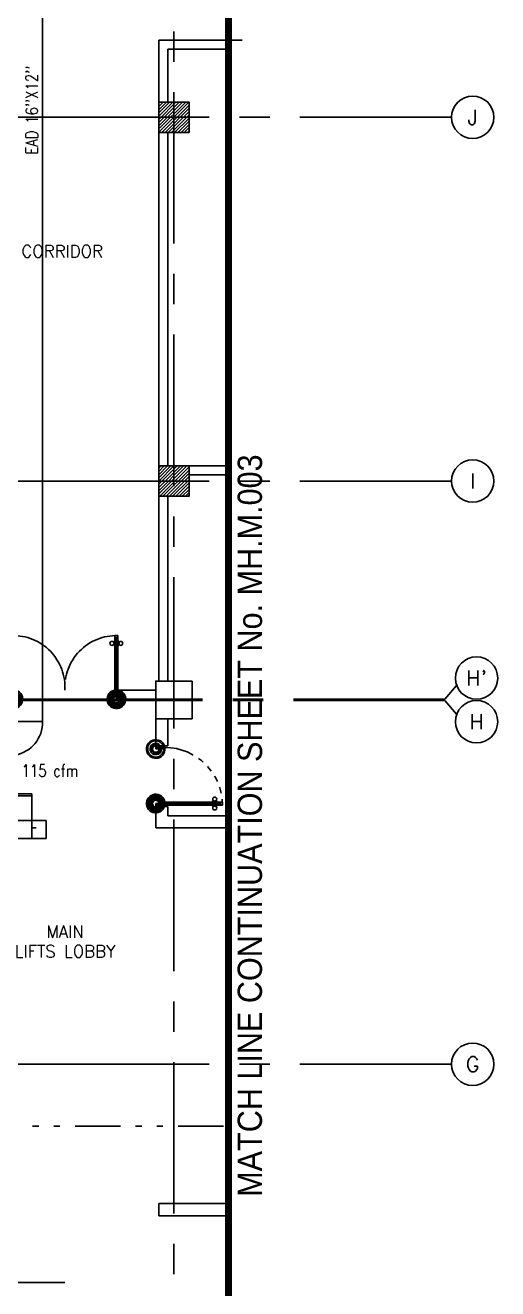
# Model space of a CAD drawing. Extents: x 417866230.2 to 417866327.8, y 43498045.5 to 43498135.4.
# Drawn here: x 417866299.38 to 417866307.18, y 43498081 to 43498101.84 of the extents above; entities that cross this region are included whole.
import ezdxf
from ezdxf.enums import TextEntityAlignment as Align

# ---------------------------------------------------------------- set-up
doc = ezdxf.new("R2010")
doc.units = 0
doc.header["$MEASUREMENT"] = 0
for name, pattern in [('2DASHES', [1.7, 0.75, -0.25, 0.1, -0.25, 0.1, -0.25]), ('CENTER2', [1.125, 0.75, -0.125, 0.125, -0.125]), ('CENTERX2', [4, 2.5, -0.5, 0.5, -0.5]), ('HIDDEN', [0.375, 0.25, -0.125])]:
    doc.linetypes.add(name, pattern=pattern)
doc.layers.get('0').update_dxf_attribs({"linetype": 'CONTINUOUS'})
for name, color, linetype in [('AX', 9, 'CONTINUOUS'), ('AX-CR', 7, 'CONTINUOUS'), ('AX-TXT', 2, 'CONTINUOUS'), ('AXES', 11, 'CENTERX2'), ('COL', 9, 'CONTINUOUS'), ('DOOR', 9, 'CONTINUOUS'), ('ELEV', 2, 'CONTINUOUS'), ('EXDUCT', 10, 'CONTINUOUS'), ('FCU', 6, 'CONTINUOUS'), ('HAT', 12, 'CONTINUOUS'), ('IND-ES-L', 9, '2DASHES'), ('RM-NAME', 9, 'CONTINUOUS'), ('SCD', 2, 'CONTINUOUS'), ('TXT1', 2, 'CONTINUOUS'), ('WALL', 4, 'CONTINUOUS')]:
    doc.layers.add(name, color=color, linetype=linetype)
doc.styles.add('ROMANS', font='ROMANS.shx', dxfattribs={"width": 0.6})
doc.styles.add('TTXT', font='ARIAL.TTF', dxfattribs={"width": 0.6})
pattern_1 = [(45, (0, 0), (-26.5165042945, 26.5165042945), [])]

# ---------------------------------------------------------------- blocks, each defined once
blk = doc.blocks.new('A$C272A55A0')
at = {"layer": 'DOOR', "color": 0, "linetype": 'ByBlock'}
for p, q in [((0, 900), (0, 1050)), ((50, 1050), (0, 1050)), ((50, 950), (50, 1050)), ((1750, 950), (1750, 1050)), ((1750, 1050), (1800, 1050)), ((1800, 1050), (1800, 900)), ((0, 900), (25, 900)), ((25, 950), (50, 950)), ((25, 900), (25, 950)), ((75, 900), (25, 900)), ((25, 850), (25, 900)), ((42, 850), (25, 850)), ((58, 870), (42, 870)), ((42, 870), (42, 850)), ((58, 850), (58, 870)), ((75, 850), (58, 850)), ((75, 900), (75, 850)), ((1725, 900), (1775, 900)), ((1725, 900), (1725, 850)), ((1725, 850), (1742, 850)), ((1742, 870), (1758, 870)), ((1742, 850), (1742, 870)), ((1775, 950), (1750, 950)), ((1758, 870), (1758, 850)), ((1758, 850), (1775, 850)), ((1775, 900), (1775, 950)), ((1800, 900), (1775, 900)), ((1775, 850), (1775, 900)), ((25, 50), (42, 50)), ((25, 50), (25, 0)), ((25, 0), (75, 0)), ((75, 0), (25, 0)), ((42, 50), (42, 30)), ((42, 30), (58, 30)), ((58, 50), (75, 50)), ((58, 50), (58, 30)), ((75, 50), (75, 0)), ((1718, 160), (1709, 160)), ((1709, 95), (1709, 160)), ((1718, 95), (1709, 95)), ((1725, 173), (1718, 173)), ((1718, 173), (1718, 83)), ((1718, 95), (1718, 160)), ((1725, 83), (1718, 83)), ((1742, 50), (1725, 50)), ((1725, 50), (1725, 0)), ((1775, 0), (1725, 0)), ((1725, 0), (1775, 0)), ((1742, 50), (1742, 30)), ((1758, 30), (1742, 30)), ((1775, 50), (1758, 50)), ((1758, 50), (1758, 30)), ((1775, 173), (1782, 173)), ((1775, 83), (1782, 83)), ((1775, 50), (1775, 0)), ((1782, 173), (1782, 83)), ((1782, 160), (1791, 160)), ((1782, 95), (1782, 160)), ((1782, 95), (1791, 95)), ((1791, 95), (1791, 160))]:
    blk.add_line(p, q, dxfattribs=at)
at = {"layer": 'DOOR', "color": 9, "linetype": 'ByBlock'}
for p, q in [((50, 1050), (0, 1010)), ((50, 1050), (0, 937)), ((50, 1050), (37, 950)), ((1750, 1050), (1800, 1010)), ((1750, 1050), (1800, 937)), ((1750, 1050), (1763, 950))]:
    blk.add_line(p, q, dxfattribs=at)
at = {"layer": 'DOOR', "linetype": 'ByBlock'}
for p, q in [((25, 850), (25, 50)), ((42, 850), (42, 50)), ((58, 850), (58, 50)), ((75, 50), (75, 850)), ((1725, 50), (1725, 850)), ((1742, 850), (1742, 50)), ((1758, 850), (1758, 50)), ((1775, 850), (1775, 50))]:
    blk.add_line(p, q, dxfattribs=at)
at = {"layer": 'DOOR', "color": 0, "linetype": 'ByBlock'}
for centre in [(1676, 128), (1824, 128)]:
    blk.add_circle(centre, 32.4, dxfattribs=at)
at = {"layer": 'DOOR', "color": 9, "linetype": 'ByBlock'}
for centre, radius, start, end in [((50, 1050), 34.4, 180, 270), ((50, 1050), 14.4, 180, 270), ((1750, 1050), 14.4, 270, 0), ((1750, 1050), 34.4, 270, 0), ((50, 1050), 54.4, 203.2074, 270), ((50, 1050), 74.4, 227.7764, 270), ((50, 1050), 94.4, 238.0182, 270), ((50, 1050), 114, 244.0838, 257.3774), ((50, 1050), 134, 248.1598, 259.28), ((50, 1050), 154, 251.1053, 256.2858), ((1750, 1050), 54.4, 270, 336.7926), ((1750, 1050), 74.4, 270, 312.2236), ((1750, 1050), 94.4, 270, 301.9818), ((1750, 1050), 114, 282.6226, 295.9162), ((1750, 1050), 134, 280.72, 291.8402), ((1750, 1050), 154, 283.7142, 288.8947)]:
    blk.add_arc(centre, radius, start, end, dxfattribs=at)
at = {"layer": 'DOOR', "linetype": 'HIDDEN', "ltscale": 0.5}
for centre, start, end in [((50, 851), 268.3174, 3.2965), ((1750, 851), 176.7035, 271.6826)]:
    blk.add_arc(centre, 851, start, end, dxfattribs=at)
at = {"layer": 'WALL', "linetype": 'ByBlock'}
blk.add_line((1800, 900), (1800, 1050), dxfattribs=at)
blk = doc.blocks.new('*X41')
at = {"color": 0}
for p, q in [((196689, 41938), (197151, 42401)), ((196689, 41991), (197098, 42401)), ((196689, 42044), (197045, 42401)), ((196689, 42097), (196992, 42401)), ((196689, 42150), (196939, 42401)), ((196689, 42203), (196886, 42401)), ((196689, 42256), (196833, 42401)), ((196689, 42309), (196780, 42401)), ((196689, 42363), (196727, 42401)), ((196704, 41901), (197189, 42385)), ((196757, 41901), (197189, 42332)), ((196810, 41901), (197189, 42279)), ((196863, 41901), (197189, 42226)), ((196916, 41901), (197189, 42173)), ((196970, 41901), (197189, 42120)), ((197023, 41901), (197189, 42067)), ((197076, 41901), (197189, 42014)), ((197129, 41901), (197189, 41961)), ((197182, 41901), (197189, 41908))]:
    blk.add_line(p, q, dxfattribs=at)
blk = doc.blocks.new('COL50')
at = {"layer": 'COL'}
blk.add_lwpolyline([(-250, 250), (-250, -250), (250, -250), (250, 250)], close=True, dxfattribs=at)
blk = doc.blocks.new('RM1')
at = {"layer": 'RM-NAME', "style": 'ROMANS'}
for tag, p in [('ROOMNAME1', (0, 324)), ('ROOMNAME2', (0, 0))]:
    blk.add_attdef(tag, text='', height=200, dxfattribs=at).set_placement(p, align=Align.MIDDLE)
blk = doc.blocks.new('*X50')
at = {"color": 0}
for p, q in [((84179, 47905), (84676, 48401)), ((84179, 47958), (84623, 48401)), ((84179, 48011), (84570, 48401)), ((84179, 48064), (84516, 48401)), ((84179, 48117), (84463, 48401)), ((84179, 48170), (84410, 48401)), ((84179, 48223), (84357, 48401)), ((84179, 48276), (84304, 48401)), ((84179, 48329), (84251, 48401)), ((84179, 48382), (84198, 48401)), ((84229, 47901), (84679, 48352)), ((84282, 47901), (84679, 48299)), ((84335, 47901), (84679, 48246)), ((84388, 47901), (84679, 48193)), ((84441, 47901), (84679, 48139)), ((84494, 47901), (84679, 48086)), ((84547, 47901), (84679, 48033)), ((84600, 47901), (84679, 47980)), ((84653, 47901), (84679, 47927))]:
    blk.add_line(p, q, dxfattribs=at)
blk = doc.blocks.new('DOOR1000')
at = {"layer": 'DOOR', "color": 7, "linetype": 'ByBlock'}
for p, q in [((-150, 0), (0, 0)), ((-150, 0), (-150, -25)), ((0, -50), (-114, 0)), ((0, -50), (-40, 0)), ((0, -50), (0, 0)), ((-1100, -25), (-1100, -75)), ((-1100, -75), (-1100, -25)), ((-1050, -25), (-1100, -25)), ((-1050, -75), (-1100, -75)), ((-1070, -42), (-1070, -58)), ((-1050, -42), (-1070, -42)), ((-1050, -58), (-1070, -58)), ((-1050, -25), (-1050, -42)), ((-1050, -58), (-1050, -75)), ((-1018, -25), (-1018, -18)), ((-928, -18), (-1018, -18)), ((-1018, -75), (-1018, -82)), ((-928, -82), (-1018, -82)), ((-1005, -18), (-1005, -9)), ((-1005, -9), (-940, -9)), ((-1005, -18), (-940, -18)), ((-1005, -82), (-1005, -91)), ((-1005, -82), (-940, -82)), ((-1005, -91), (-940, -91)), ((-940, -18), (-940, -9)), ((-940, -82), (-940, -91)), ((-928, -25), (-928, -18)), ((-928, -75), (-928, -82)), ((-200, -25), (-150, -25)), ((-200, -42), (-200, -25)), ((-180, -42), (-200, -42)), ((-200, -58), (-180, -58)), ((-200, -75), (-200, -58)), ((-150, -75), (-200, -75)), ((-180, -58), (-180, -42)), ((-150, -25), (-100, -25)), ((-150, -75), (-150, -25)), ((-100, -25), (-100, -50)), ((0, -50), (-100, -37)), ((-100, -50), (0, -50)), ((-150, -975), (-100, -975)), ((-150, -1000), (-150, -975)), ((-150, -1000), (0, -1000)), ((0, -1000), (-150, -1000)), ((0, -950), (-114, -1000)), ((-100, -975), (-100, -950)), ((0, -950), (-100, -963)), ((-100, -950), (0, -950)), ((0, -950), (-40, -1000)), ((0, -950), (0, -1000))]:
    blk.add_line(p, q, dxfattribs=at)
at = {"layer": 'DOOR', "linetype": 'ByBlock'}
for p, q in [((-200, -25), (-1050, -25)), ((-200, -42), (-1050, -42)), ((-200, -58), (-1050, -58)), ((-1050, -75), (-200, -75))]:
    blk.add_line(p, q, dxfattribs=at)
at = {"layer": 'DOOR', "color": 7, "linetype": 'ByBlock'}
for centre in [(-973, 24), (-973, -124)]:
    blk.add_circle(centre, 32.4, dxfattribs=at)
for centre, radius, start, end in [((0, -50), 154, 161.1053, 166.2858), ((0, -50), 94.4, 148.0182, 180), ((0, -50), 134, 158.1598, 169.28), ((0, -50), 114, 154.0838, 167.3774), ((0, -50), 74.4, 137.7764, 180), ((0, -50), 54.4, 113.2074, 180), ((0, -50), 34.4, 90, 180), ((0, -50), 14.4, 90, 180), ((0, -950), 154, 193.7142, 198.8947), ((0, -950), 134, 190.72, 201.8402), ((0, -950), 94.4, 180, 211.9818), ((0, -950), 74.4, 180, 222.2236), ((0, -950), 54.4, 180, 246.7926), ((0, -950), 34.4, 180, 270), ((0, -950), 14.4, 180, 270)]:
    blk.add_arc(centre, radius, start, end, dxfattribs=at)
at = {"layer": 'DOOR', "linetype": 'HIDDEN', "ltscale": 0.5}
blk.add_arc((-150, -25), 950, 180, 270, dxfattribs=at)
blk = doc.blocks.new('AXL')
at = {"layer": 'AX-CR'}
blk.add_circle((-350, 0), 350, dxfattribs=at)
at = {"layer": 'AX-TXT', "style": 'ROMANS'}
blk.add_attdef('AX', text='', height=250, dxfattribs=at).set_placement((-350, 0), align=Align.MIDDLE)

msp = doc.modelspace()

# ---------------------------------------------------------------- hatches: boundary and pattern name
at = {"layer": 'HAT'}
h = msp.add_hatch(dxfattribs=at)
h.set_pattern_fill('ANSI31', color=256, scale=300, style=0)
h.set_pattern_definition(pattern_1)
h.paths.add_polyline_path([(417866301.837, 43498090.722), (417866301.837, 43498091.022), (417866301.537, 43498091.022), (417866301.537, 43498090.722)])
h.paths.add_polyline_path([(417866302.137, 43498090.722), (417866302.137, 43498091.022), (417866301.837, 43498091.022), (417866301.837, 43498090.722)])
h = msp.add_hatch(dxfattribs=at)
h.set_pattern_fill('ANSI31', color=256, scale=300, style=0)
h.set_pattern_definition(pattern_1)
h.paths.add_polyline_path([(417866301.837, 43498090.402), (417866301.837, 43498090.702), (417866301.537, 43498090.702), (417866301.537, 43498090.402)])
h.paths.add_polyline_path([(417866302.137, 43498090.402), (417866302.137, 43498090.702), (417866301.837, 43498090.702), (417866301.837, 43498090.402)])

# ---------------------------------------------------------------- linework, layer by layer
at = {"layer": 'AXES'}
for p, q in [((417866301.837, 43498046.238), (417866301.837, 43498134.715)), ((417866230.945, 43498100.322), (417866300.037, 43498100.322)), ((417866306.417, 43498100.322), (417866300.037, 43498100.322)), ((417866300.037, 43498094.322), (417866230.945, 43498094.322)), ((417866306.417, 43498094.322), (417866300.037, 43498094.322)), ((417866306.308, 43498090.722), (417866306.502, 43498090.95)), ((417866231.295, 43498090.722), (417866300.037, 43498090.722)), ((417866231.295, 43498090.702), (417866300.037, 43498090.702)), ((417866306.308, 43498090.722), (417866300.037, 43498090.722)), ((417866306.308, 43498090.702), (417866300.037, 43498090.702)), ((417866306.308, 43498090.702), (417866306.502, 43498090.474)), ((417866230.945, 43498084.702), (417866300.037, 43498084.702)), ((417866306.417, 43498084.702), (417866300.037, 43498084.702)), ((417866241.797, 43498081.102), (417866300.037, 43498081.102))]:
    msp.add_line(p, q, dxfattribs=at)
at = {"layer": 'COL'}
for points in [[(417866301.587, 43498094.572), (417866301.587, 43498094.072), (417866302.087, 43498094.072), (417866302.087, 43498094.572)], [(417866302.137, 43498091.022), (417866301.537, 43498091.022), (417866301.537, 43498090.722), (417866302.137, 43498090.722)], [(417866302.137, 43498090.702), (417866301.537, 43498090.702), (417866301.537, 43498090.402), (417866302.137, 43498090.402)]]:
    msp.add_lwpolyline(points, close=True, dxfattribs=at)
at = {"layer": 'ELEV', "linetype": 'CENTER2', "const_width": 0.12}
msp.add_lwpolyline([(417866302.737, 43498057.587), (417866302.737, 43498124.596)], dxfattribs=at)
at = {"layer": 'EXDUCT', "linetype": 'Continuous'}
for p, q in [((417866299.667, 43498090.316), (417866299.667, 43498113.836)), ((417866299.267, 43498090.354), (417866299.667, 43498090.354))]:
    msp.add_line(p, q, dxfattribs=at)
msp.add_arc((417866299.128, 43498090.335), 0.539, 279.4404, 1.9808, dxfattribs=at)
at = {"layer": 'FCU', "color": 6}
for p, q in [((417866298.296, 43498089.161), (417866299.49, 43498089.161)), ((417866299.49, 43498089.161), (417866299.49, 43498088.424)), ((417866298.296, 43498088.724), (417866299.49, 43498088.724)), ((417866298.296, 43498088.424), (417866299.49, 43498088.424))]:
    msp.add_line(p, q, dxfattribs=at)
at = {"layer": 'FCU', "color": 3}
for p, q in [((417866298.296, 43498089.129), (417866299.49, 43498089.129)), ((417866299.49, 43498088.724), (417866299.728, 43498088.724)), ((417866299.728, 43498088.724), (417866299.728, 43498088.424)), ((417866299.49, 43498088.424), (417866299.728, 43498088.424))]:
    msp.add_line(p, q, dxfattribs=at)
at = {"layer": 'FCU', "color": 7}
msp.add_line((417866299.49, 43498088.599), (417866299.564, 43498088.599), dxfattribs=at)
at = {"layer": 'IND-ES-L'}
msp.add_line((417866296.805, 43498083.678), (417866302.737, 43498083.678), dxfattribs=at)
msp.add_line((417866296.805, 43498083.678), (417866302.737, 43498083.678), dxfattribs=at)
at = {"layer": 'WALL'}
for p, q in [((417866301.587, 43498100.572), (417866301.587, 43498101.597)), ((417866301.587, 43498101.597), (417866302.962, 43498101.597)), ((417866301.587, 43498100.572), (417866301.587, 43498101.597)), ((417866301.587, 43498101.597), (417866302.437, 43498101.597)), ((417866301.737, 43498101.447), (417866302.737, 43498101.447)), ((417866301.737, 43498100.572), (417866301.737, 43498101.447)), ((417866301.737, 43498100.572), (417866301.737, 43498101.447)), ((417866301.587, 43498094.572), (417866301.587, 43498100.072)), ((417866301.587, 43498094.572), (417866301.587, 43498100.072)), ((417866301.737, 43498094.572), (417866301.737, 43498100.072)), ((417866302.737, 43498094.572), (417866302.087, 43498094.572)), ((417866302.737, 43498094.422), (417866302.087, 43498094.422)), ((417866301.587, 43498091.022), (417866301.587, 43498094.072)), ((417866301.737, 43498092.702), (417866301.737, 43498094.072)), ((417866301.737, 43498091.022), (417866301.737, 43498094.072)), ((417866301.537, 43498090.872), (417866300.937, 43498090.872)), ((417866300.937, 43498090.872), (417866300.937, 43498090.722)), ((417866300.937, 43498090.872), (417866300.937, 43498090.722)), ((417866301.587, 43498090.722), (417866300.937, 43498090.722)), ((417866301.587, 43498090.722), (417866300.937, 43498090.722)), ((417866301.537, 43498090.402), (417866301.537, 43498089.952)), ((417866301.737, 43498090.402), (417866301.737, 43498089.952)), ((417866301.537, 43498089.952), (417866301.737, 43498089.952)), ((417866301.537, 43498088.952), (417866301.537, 43498088.602)), ((417866301.537, 43498088.952), (417866301.737, 43498088.952)), ((417866301.737, 43498088.952), (417866301.737, 43498088.802)), ((417866302.737, 43498088.802), (417866301.737, 43498088.802)), ((417866302.737, 43498088.802), (417866302.134, 43498088.802)), ((417866302.737, 43498088.602), (417866301.537, 43498088.602)), ((417866301.587, 43498082.202), (417866301.587, 43498082.402)), ((417866301.587, 43498082.402), (417866302.737, 43498082.402)), ((417866301.587, 43498082.402), (417866302.437, 43498082.402)), ((417866301.587, 43498082.202), (417866301.587, 43498082.402)), ((417866301.587, 43498082.202), (417866302.737, 43498082.202))]:
    msp.add_line(p, q, dxfattribs=at)

# ---------------------------------------------------------------- block references
at = {"layer": 'AX', "xscale": 0.001000000047497451, "yscale": 0.0009999999892897904, "zscale": 0.001}
for p, values in [((417866307.117, 43498100.322), {'AX': 'J'}), ((417866307.117, 43498094.322), {'AX': 'I'}), ((417866307.181, 43498091.072), {'AX': "H'"}), ((417866307.181, 43498090.352), {'AX': 'H'}), ((417866307.117, 43498084.702), {'AX': 'G'})]:
    msp.add_blockref('AXL', p, dxfattribs=at).add_auto_attribs(values)
at = {"layer": 'COL', "xscale": 0.001000000047497451, "yscale": 0.0009999999892897904, "zscale": 0.001}
msp.add_blockref('COL50', (417866301.837, 43498100.322), dxfattribs=at)
at = {"layer": 'DOOR', "yscale": 0.0009999999892897904, "zscale": 0.001, "rotation": 180}
for name, p, xscale in [('A$C272A55A0', (417866299.137, 43498091.772), -0.001000000047497451), ('DOOR1000', (417866301.537, 43498088.952), 0.001000000047497451)]:
    msp.add_blockref(name, p, dxfattribs=dict(at, xscale=xscale))
at = {"layer": 'HAT', "xscale": 0.001000000047497451, "yscale": 0.0009999999892897904, "zscale": 0.001}
for name, p in [('*X50', (417866217.408, 43498052.171)), ('*X41', (417866104.898, 43498052.171))]:
    msp.add_blockref(name, p, dxfattribs=at)
at = {"layer": 'HAT'}
ref = msp.add_blockref('RM1', (417866300.039, 43498086.565), dxfattribs=dict(at, xscale=0.001000000047497451, yscale=0.0009999999892897904, zscale=0.001))
ref.add_attrib('ROOMNAME2', 'LIFTS LOBBY', dxfattribs={"layer": 'RM-NAME', "height": 0.2, "style": 'ROMANS'}).set_placement((417866300.039, 43498086.565), align=Align.MIDDLE)
ref.add_attrib('ROOMNAME1', 'MAIN', dxfattribs={"layer": 'RM-NAME', "height": 0.2, "style": 'ROMANS'}).set_placement((417866300.039, 43498086.888), align=Align.MIDDLE)

# ---------------------------------------------------------------- texts
at = {"layer": 'RM-NAME', "style": 'ROMANS'}
msp.add_text('CORRIDOR', height=0.2, dxfattribs=at).set_placement((417866299.993, 43498098.112), align=Align.MIDDLE)
at = {"layer": 'SCD', "style": 'ROMANS', "width": 0.8}
msp.add_text("EAD 16''X12''", height=0.2, rotation=90, dxfattribs=at).set_placement((417866299.591, 43498099.709))
msp.add_text('115 cfm', height=0.2, dxfattribs=at).set_placement((417866299.324, 43498089.444))
at = {"layer": 'TXT1', "color": 6, "style": 'TTXT', "width": 0.9}
msp.add_text('MATCH LINE CONTINUATION SHEET No. MH.M.003', height=0.40118, rotation=90, dxfattribs=at).set_placement((417866303.29, 43498082.515))

doc.saveas('drawing.dxf')
